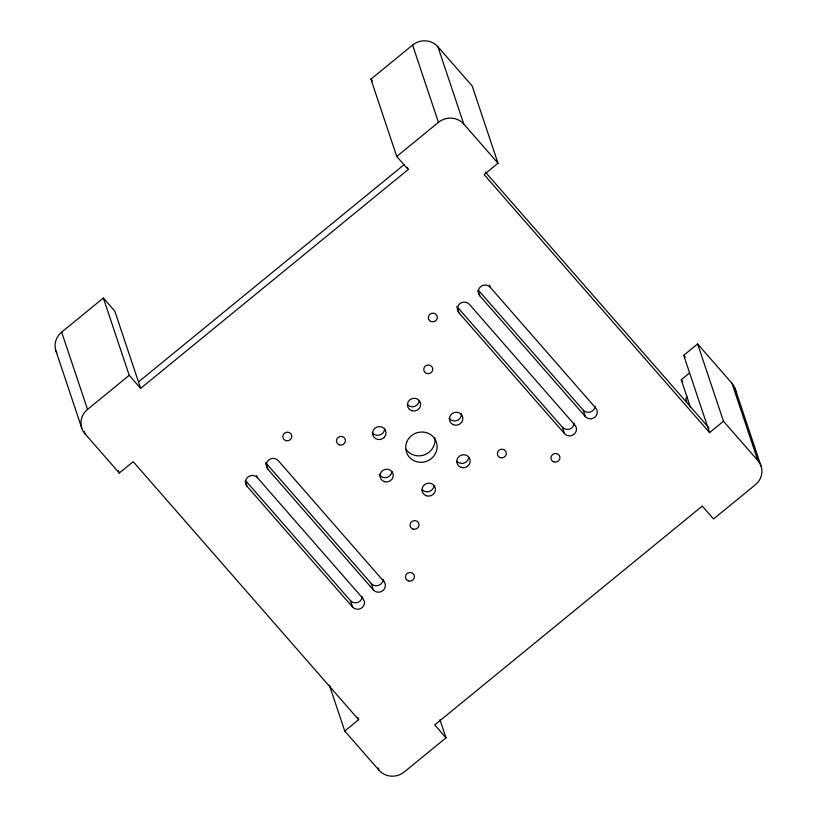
<?xml version="1.0" encoding="UTF-8"?>
<svg xmlns="http://www.w3.org/2000/svg" width="817" height="817" viewBox="0 0 817 817"><rect width="100%" height="100%" fill="white"/><g stroke="black" fill="none" stroke-linecap="round" stroke-linejoin="round"><path stroke-width="1.23" d="M56.7 352.801A18.066 17.228 -18.5 0 1 61.663 332.131L103.361 298.031L114.778 311.093L140.636 388.381L408.183 169.528L407.458 167.383M408.183 169.528L396.766 156.466L370.908 79.178L412.595 45.068A18.066 17.228 -18.5 0 1 437.912 46.763L472.165 85.959L498.023 163.237L484.124 174.613L709.575 432.612L723.474 421.245L697.616 343.957L683.717 355.324L709.575 432.612M439.944 719.706L446 737.822L404.313 771.932A18.066 17.228 -18.5 0 1 378.996 770.237L344.743 731.041L358.643 719.675L133.191 461.676L119.292 473.043L85.039 433.847A18.066 17.228 -18.5 0 1 87.531 409.419L129.219 375.309L103.361 298.031M396.766 156.466L438.463 122.356A18.066 17.228 -18.5 0 1 463.77 124.051L498.023 163.237M138.481 381.937L404.047 164.697M690.416 407.193L681.235 379.762L689.579 372.94M687.444 397.082L685.698 398.502L686.78 401.729M697.616 343.957L732.001 383.316A17.841 17.014 -18.5 0 1 736.035 393.488M683.717 355.324L685.351 357.192M723.474 421.245L757.87 460.594A17.841 17.014 -18.5 0 1 755.419 484.726L713.547 518.969L702.273 506.07L434.726 724.924L446 737.822M681.235 379.762L682.869 381.621M485.318 172.009L709.054 428.037M370.908 79.178L372.532 81.046M489.475 285.102L490.2 287.247L595.787 408.081A6.771 6.465 -18.5 0 1 594.858 417.242A6.771 6.465 -18.5 0 1 585.37 416.609L479.773 295.774L477.976 290.403M478.456 290.29L583.215 410.165L585.37 416.609M456.774 306.385L562.362 427.22L564.516 433.664A6.771 6.465 -18.5 0 0 574.014 434.297A6.771 6.465 -18.5 0 0 574.943 425.136L469.346 304.302A6.771 6.465 -18.5 0 0 459.859 303.669A6.771 6.465 -18.5 0 0 458.929 312.829L564.516 433.664M383.837 581.459L278.25 460.625A6.771 6.465 -18.5 0 0 268.752 459.991A6.771 6.465 -18.5 0 0 267.823 469.152L373.42 589.986A6.771 6.465 -18.5 0 0 382.907 590.62A6.771 6.465 -18.5 0 0 383.837 581.459L383.122 579.314M265.668 462.708L371.265 583.542L373.42 589.986M256.681 475.525L257.396 477.679L362.993 598.514L364.433 601.537A6.771 6.465 -18.5 0 1 352.566 607.041L246.979 486.207L245.182 480.835M245.662 480.723L350.411 600.597L352.566 607.041M129.219 375.309L140.636 388.381M406.192 449.319L407.07 450.647A15.809 15.074 -18.5 0 0 432.03 449.166L433.96 445.622A15.809 15.074 -18.5 0 0 434.756 437.8M735.28 389.106L761.138 466.384M732.001 383.316L757.87 460.594M437.912 46.763L463.77 124.051M412.595 45.068L438.463 122.356M457.132 307.458L458.929 312.829M378.189 767.817L378.996 770.237M357.928 717.53L358.643 719.675M266.025 463.78L267.823 469.152M329.394 685.157L344.743 731.041M118.485 470.623L119.292 473.043M61.663 332.131L87.531 409.419M84.233 431.437L85.039 433.847M55.873 350.707L81.731 427.985M574.29 423.41A6.771 6.465 -18.5 0 1 562.362 427.22M383.183 579.733A6.771 6.465 -18.5 0 1 371.265 583.542M362.339 596.788A6.771 6.465 -18.5 0 1 350.411 600.597M595.133 406.355A6.771 6.465 -18.5 0 1 583.215 410.165M479.773 295.774A6.771 6.465 -18.5 0 1 480.702 286.614A6.771 6.465 -18.5 0 1 490.2 287.247M246.979 486.207A6.771 6.465 -18.5 0 1 247.908 477.036A6.771 6.465 -18.5 0 1 257.396 477.679M384.613 428.343A6.771 6.465 -18.5 0 1 382.846 433.061L381.508 434.195A6.771 6.465 -18.5 0 1 372.184 432.469M391.864 471.501A6.689 6.373 -18.5 0 1 379.272 474.36M461.431 413.78A6.771 6.465 -18.5 0 1 449.146 418.304M468.764 457.418A6.771 6.465 -18.5 0 1 456.836 461.227M419.233 400.841A6.679 6.373 -18.5 0 1 407.479 404.599M434.021 485.839A6.771 6.465 -18.5 0 1 422.093 489.649M406.652 442.222C404.803 447.226 405.763 453.006 409.225 457.091A15.809 15.074 -18.5 0 0 434.184 455.61L436.115 452.067A15.809 15.074 -18.5 0 0 435.716 440.496L433.541 437.197A15.809 15.074 -18.5 0 0 422.92 432.03L418.815 432.275A15.809 15.074 -18.5 0 0 406.652 442.222M384.276 437.309L382.928 438.443A6.771 6.465 -18.5 0 1 372.869 435.206L372.562 433.541A6.771 6.465 -18.5 0 1 381.6 426.903A6.771 6.465 -18.5 0 1 384.276 437.309M384.552 481.703A6.689 6.373 -18.5 0 0 393.151 474.085A6.689 6.373 -18.5 0 0 382.213 470.909A6.689 6.373 -18.5 0 0 384.552 481.703M453.231 424.656A6.771 6.465 -18.5 0 0 462.851 418.028A6.771 6.465 -18.5 0 0 452.312 413.473A6.771 6.465 -18.5 0 0 453.231 424.656M461.094 467.355A6.771 6.465 -18.5 0 0 470.122 459.971A6.771 6.465 -18.5 0 0 459.195 456.315A6.771 6.465 -18.5 0 0 461.094 467.355M426.351 495.776A6.771 6.465 -18.5 0 0 435.379 488.392A6.771 6.465 -18.5 0 0 424.442 484.736A6.771 6.465 -18.5 0 0 426.351 495.776M411.707 410.706A6.679 6.373 -18.5 0 0 420.602 403.424A6.679 6.373 -18.5 0 0 409.817 399.819A6.679 6.373 -18.5 0 0 411.707 410.706M408.367 580.918A4.514 4.31 -18.5 0 0 414.382 575.995A4.514 4.31 -18.5 0 0 407.091 573.554A4.514 4.31 -18.5 0 0 408.367 580.918M553.865 461.891A4.514 4.31 -18.5 0 0 559.89 456.969A4.514 4.31 -18.5 0 0 552.598 454.538A4.514 4.31 -18.5 0 0 553.865 461.891M431.233 321.561A4.514 4.31 -18.5 0 0 437.258 316.639A4.514 4.31 -18.5 0 0 429.967 314.198A4.514 4.31 -18.5 0 0 431.233 321.561M285.736 440.577A4.514 4.31 -18.5 0 0 291.751 435.655A4.514 4.31 -18.5 0 0 284.459 433.224A4.514 4.31 -18.5 0 0 285.736 440.577M412.942 529.038A4.514 4.31 -18.5 0 0 418.958 524.116A4.514 4.31 -18.5 0 0 411.666 521.685A4.514 4.31 -18.5 0 0 412.942 529.038M426.658 373.43A4.514 4.31 -18.5 0 0 432.683 368.508A4.514 4.31 -18.5 0 0 425.391 366.067A4.514 4.31 -18.5 0 0 426.658 373.43M500.239 457.632A4.514 4.31 -18.5 0 0 506.264 452.71A4.514 4.31 -18.5 0 0 498.973 450.269A4.514 4.31 -18.5 0 0 500.239 457.632M339.361 444.846A4.514 4.31 -18.5 0 0 345.377 439.924A4.514 4.31 -18.5 0 0 338.095 437.483A4.514 4.31 -18.5 0 0 339.361 444.846"/></g></svg>
